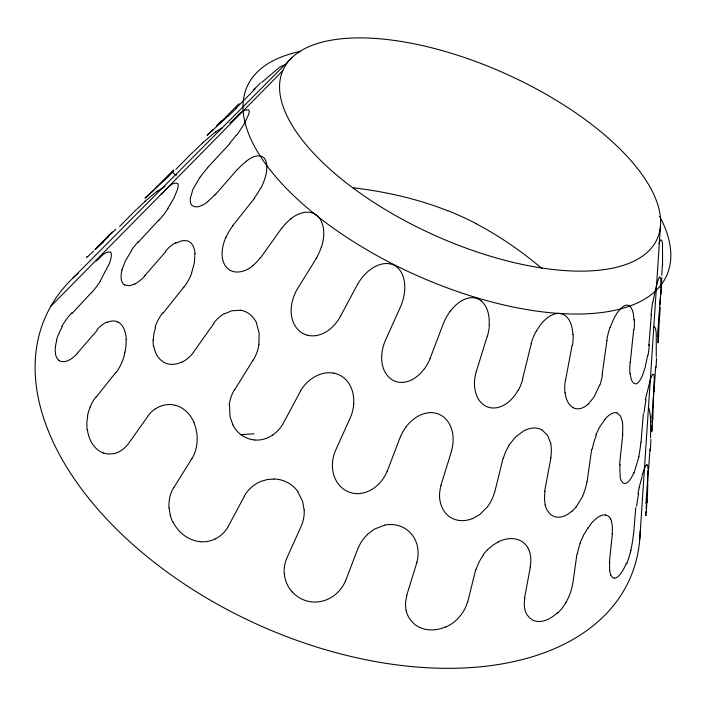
<?xml version="1.0" encoding="UTF-8"?>
<svg xmlns="http://www.w3.org/2000/svg" width="706" height="706" viewBox="0 0 706 706"><rect width="100%" height="100%" fill="white"/><g stroke="black" fill="none" stroke-linecap="round" stroke-linejoin="round"><path stroke-width="1.06" d="M651.567 425.206L651.876 431.745M489.214 324.663C489.585 316.156 487.908 306.457 481.024 300.721M657.851 335.359L658.018 342.798L658.168 342.11A15.753 0.512 -88.8 0 0 658.53 336.974L659.466 313.914M650.579 437.738L650.623 419.946M660.851 287.774L660.834 279.399L659.863 276.858A14.482 1.906 -78.5 0 0 658.098 280.053L655.539 288.975L652.918 302.239M647.781 484.466L647.164 502.504M652.768 419.885L653.412 402.102M353.688 403.911C354.315 395.078 351.906 385.591 345.446 379.237A21.912 20.889 44.6 0 0 333.638 373.103M656.28 356.512L656.245 333.417A16.626 2.745 -88.2 0 0 655.186 327.805L654.268 326.613L653.474 326.887M662.563 265.474L662.502 243.852A12.32 1.986 -88.2 0 0 661.654 240.269C660.128 238.663 659.369 242.661 658.998 243.641M153.22 339.974L153.926 333.453L155.655 326.975M332.561 461.953C331.794 469.825 333.691 478.121 338.642 484.387A23.925 23.36 -4.6 0 0 359.654 493.6M639.768 539.225L660.472 226.044M648.373 472.376L649.997 448.972M645.964 503.643L647.676 479.003M651.938 417.74L653.8 391.018M653.985 391.468L655.724 366.299M658.336 325.775L660.322 297.244M659.995 304.683L661.866 277.635M633.626 533.824L635.753 507.614M641.074 441.806L643.351 413.654M648.955 344.351L651.373 314.505M648.938 344.607L648.849 345.569M633.617 533.948L633.564 534.521M641.048 442.044L640.977 442.953M229.529 405.138L230.015 416.619L232.954 425.012M619.55 465.025L622.648 435.293M622.771 434.075L622.666 435.152M630.273 362.337L633.538 331.043M633.661 329.755L633.564 330.77M609.393 562.276L612.376 533.639M258.908 344.201L259.146 332.994L256.446 323.154M190.311 198.333L192.879 189.49L199.816 177.356M576.961 553.981L572.707 584.224M606.966 340.442L602.183 374.374M591.672 449.316L587.083 481.792M544.635 491.288L550.706 458.971M550.936 457.647L550.733 458.812M565.541 380.234L572.098 345.305M647.596 355.683L645.116 367.482L642.363 375.742A20.297 6.972 -80 0 1 635.832 383.905C631.076 383.393 630.776 377.048 630.176 373.368M524.558 597.867L530.48 566.344M87.694 415.913L86.829 422.832L87.067 429.645M530.241 567.65L530.33 567.165M645.302 399.799L650.341 379.722M638.93 456.694L633.935 473.311M124.353 354.35L124.865 352.162M639.098 487.714L641.992 476.877M630.449 552.383L630.952 550.362M475.765 569.301L467.787 601.671M531.256 343.743L522.493 379.228M503.131 458.079L494.641 492.444M416.955 562.294L406.674 595.449M440.923 485.331L451.637 450.755M476.276 371.603L487.299 336.047M321.601 246.8C324.257 238.046 325.087 227.897 320.445 219.645A18.003 15.329 -83.1 0 0 313.455 213.318M121.917 269.948L125.28 261.176L131.616 250.506M628.711 558.384L626.69 563.944M248.583 114.584L244.32 123.753L236.589 135.455M599.57 385.061L594.231 396.684L588.354 404.017M610.178 327.566C612.949 320.021 616.347 312.149 622.657 306.872A17.218 8.004 -68.3 0 1 628.022 305.23C633.494 307.631 633.441 314.964 633.962 320.047M191.511 273.248L194.388 262.888L194.9 253.586M430.086 358.445L443.474 323.295A54.15 52.209 -29.4 0 1 450.34 311.037M400.337 436.837L387.285 471.087M358.295 547.494L345.569 580.879M108.406 265.341L100.261 280.935M225.911 237.207C222.972 243.994 221.181 251.601 222.566 258.978A22.945 17.421 -66 0 0 234.551 271.854C241.258 272.825 247.859 269.842 252.986 265.721M595.846 434.781L599.597 427.139L604.971 419.426M58.598 334.52L59.445 332.597M582.724 496.203L575.99 507.217M260.796 188.414C264.609 180.71 267.795 172.017 266.524 163.289A17.288 10.255 -67.4 0 0 263.179 157.156C257.558 153.705 250.93 157.844 246.279 161.136M340.619 315.979L357.651 284.13M340.539 316.138L339.913 317.268A45.652 43.64 79 0 1 332.888 326.481C326.454 333.153 316.694 337.6 307.384 335.2M583.377 535.342L587.895 528.035M244.514 495.974L228.153 526.579M300.474 391.203L283.185 423.494A38.777 36.686 69.1 0 1 272.719 435.064M518.23 389.933C513.747 398.175 506.484 405.791 496.971 407.689A20.695 18.382 -56.3 0 1 485.146 405.853C477.918 401.67 474.767 393.004 474.556 385.008M234.542 389.986L252.836 360.528M253.569 359.31L252.924 360.387M536.481 330.929C540.778 323.507 546.85 316.059 555.463 313.738A17.456 13.308 -56 0 1 563.67 314.594C570.589 318.477 572.469 327.178 572.822 334.503M316.835 257.54L316.173 258.652M173.835 487.617L191.838 458.635M316.076 258.793L297.252 289.107A44.178 40.348 -87.2 0 0 292.16 302.044C290.051 310.746 290.969 320.683 296.538 327.963A21.612 20.518 -85 0 0 307.384 335.209M565.894 602.756L562.073 608.351L557.678 613.214M167.825 208.464L173.844 198.218L177.356 189.843A19.256 5.021 -58.4 0 0 177.947 183.666C171.62 180.692 165.742 191.008 161.118 194.018M508.611 445.627L515.548 436.952L523.667 430.934A24.639 18.241 -51.6 0 1 542.349 430.122M147.783 416.443L128.58 443.421A31.717 24.269 -81.8 0 1 117.567 452.493A32.061 24.101 -79.5 0 1 114.019 453.614L108.574 454.073L103.297 453.049M281.685 228.162L260.585 257.787M213.786 323.648L193.365 352.312M162.892 313.376L183.198 287.845M184.028 286.786L183.295 287.721M232.751 225.638L253.86 199.11M254.725 198.007L253.966 198.977M95.919 397.452L115.722 372.574M424.403 368.682C418.967 376.113 410.618 382.564 401.017 382.44A17.729 17.482 -9.6 0 1 390.903 378.981C383.367 373.315 380.958 363.14 381.814 354.138A48.211 47.346 17.3 0 1 385.255 340.663L400.77 306.263A53.356 52.509 40.1 0 0 404.097 294.94C405.615 286.054 404.944 275.834 398.74 268.774A15.814 15.391 51 0 0 390.144 263.85C381.169 262.191 372.441 267.089 366.158 273.107A50.779 49.367 71.4 0 0 357.704 284.156M487.705 506.608L479.736 514.603L472.252 518.786M450.402 311.081C455.67 304.26 463.18 297.782 472.243 297.632A15.029 14.146 -32.2 0 1 481.015 300.73M406.091 426.795C411.827 419.258 420.397 413.089 430.13 412.648M216.107 193.788L237.454 169.299M145.365 275.031L165.866 251.504M215.815 194.124L215.127 194.909M145.189 275.225L144.527 275.975M97.137 330.408L77.298 353.176M137.988 242.511L158.982 219.884M91.612 292.399L72.065 313.446M207.67 167.507L229.803 143.671M119.658 226.423L135.79 210.044M175.865 169.361L193.303 151.658M50.823 306.263L282.771 70.688M112.28 231.886L94.869 249.5M239.034 103.632L219.178 123.718M236.095 108.212L254.99 89.027M229.874 122.985C235.469 119.155 241.381 108.503 248.927 109.977A14.164 3.927 -56.8 0 1 248.6 114.566M155.002 188.661L173.57 169.872L172.643 172.343L174.709 174.382L176.597 175.044M72.842 278.129L292.196 57.371M96.272 260.999C100.296 258.069 104.691 250.656 110.41 252.192M213.388 129.463L207.087 135.323L227.606 116.499M261.697 82.452L279.311 67.52A14.473 2.912 -42.5 0 1 283.962 65.234L284.739 65.261M148.878 194.662L144.986 198.148L168.902 176.147M487.511 549.683L492.735 545.341A32.776 23.819 -48 0 1 498.277 542.129M202.445 142.877L215.851 131.695M652.794 374.321C654.974 373.633 653.95 378.584 654.285 379.89M367.252 534.504L374.471 529.094L384.567 525.229M144.801 201.457L157.5 190.911M104.559 240.578L101.708 243.129M207.882 201.695C203.628 204.749 197.133 209.197 192.067 205.428A19.839 9.39 -55.5 0 1 190.346 198.307M290.925 218.675C297.129 213.892 305.707 210.167 313.446 213.327M272.675 435.011C267.406 438.62 260.929 440.562 254.522 440.014M175.732 243.199L182.554 240.57L187.266 240.808A24.295 13.996 -70.5 0 1 195.05 253.489M224.649 313.773L231.753 310.781L240.534 310.261M134.89 283.865L129.719 285.718L124.574 285.003M182.536 361.763L177.259 363.802L171.955 364.437A30.332 22.901 -71.4 0 1 165.442 363.06A29.617 22.327 -69.6 0 1 153.749 346.064M646.952 464.945L647.684 465.457L648.064 468.916M162.442 405.588L164.286 405.103A35.221 28.346 -89.5 0 1 169.881 404.538A34.47 27.728 87.9 0 1 175.344 405.35M359.645 493.538C367.544 492.814 374.771 488.517 380.005 482.692A42.536 40.604 -11.9 0 0 387.241 471.078M240.878 434.64L254.054 433.828M273.928 479.039L267.53 479.489L261.211 481.28A36.527 34.444 52.6 0 0 255.36 484.334A37.189 35.071 55.6 0 0 244.391 495.894M353.15 187.752C385.432 191.653 417.458 198.748 447.728 210.776M333.638 373.112C324.839 371.515 315.785 375.01 309.131 380.719A42.881 41.098 61 0 0 300.394 391.159M614.547 578.267L612.473 577.464L610.814 575.346M617.106 413.036L620.495 415.993L622.507 422.003M533.409 620.45L529.632 617.962L526.702 614.255A31.355 20.28 -59.5 0 1 524.593 607.831A31.223 20.465 -58.1 0 1 524.858 597.805M476.179 223.811C499.76 236.122 521.69 251.442 542.04 268.545M573.034 407.591C567.88 404.564 565.815 398.36 565.127 392.739M542.314 430.175L547.662 435.514L550.821 443.615M297.65 491.535L302.592 501.278L304.162 510.12M527.912 547.821L529.376 550.918M610.593 518.769L611.502 520.922M544.997 504.94L546.823 509.723L549.568 513.491A29.678 19.238 -66.3 0 0 553.027 516.007A28.999 18.594 -67.6 0 0 571.816 511.215M619.93 476.603L621.006 480.089L622.56 482.41A27.781 9.452 -77.8 0 0 624.448 483.416A26.193 8.675 -78.7 0 0 633.794 472.835M170.27 515.142L169.113 507.967M236.325 135.075A45.811 16.185 -55.8 0 1 229.724 143.115M199.93 177.488A42.96 16.397 -56.9 0 1 207.714 167.754M214.986 194.529A41.01 20.906 -60.8 0 1 207.864 201.298M237.543 169.511A47.011 25.69 -61.4 0 1 246.297 161.347M260.479 188.228A45.449 29.979 -65.7 0 1 254.495 197.715M226.017 237.26A42.36 29.299 -67.9 0 1 232.856 225.779M260.408 257.602A42.069 33.244 -73.1 0 1 252.898 265.535M281.791 228.267A47.593 39.236 -74 0 1 290.978 218.781M321.406 246.729A47.99 42.837 -81.3 0 1 316.676 257.425M430.148 358.471A49.994 48.626 -14.7 0 1 424.5 368.744M489.364 324.663A51.953 48.485 -42.6 0 1 487.467 336.082M474.458 385.026A45.784 41.557 -45.4 0 1 476.215 371.594M522.714 379.254A44.707 37.886 -53.7 0 1 518.469 390.047M531.124 343.725A47.752 39.201 -57.5 0 1 536.348 330.858M573.131 334.397A47.496 34.885 -62.5 0 1 572.434 345.278M564.976 392.81A41.319 28.805 -63.2 0 1 565.4 380.243M588.336 403.973A22.521 14.791 -69.7 0 1 572.998 407.671M602.527 374.295A41.822 24.436 -68 0 1 599.923 385.132M606.754 340.486A44.293 24.507 -69.8 0 1 609.975 327.513M634.359 319.633A45.828 19.441 -73.6 0 1 634.112 329.481M630.008 373.589A39.465 15.444 -74.2 0 1 630.079 362.478M649.282 345.049A41.539 10.528 -78.4 0 1 648.029 355.489M651.117 314.841A43.834 10.105 -79.3 0 1 652.671 302.309M661.381 285.224A47.187 4.298 -83.1 0 1 660.975 294.146M657.63 336.638A40.339 3.018 -83.7 0 1 658.063 326.94M659.766 315.608A44.054 2.48 -88.1 0 1 660.207 307.331M662.378 264.724A46.314 3.036 -88.3 0 1 661.796 275.358M253.383 90.05A42.448 4.545 -41.9 0 1 260.532 82.964M236.325 108.247A39.88 3.848 -41.9 0 1 228.073 116.314M221.41 120.92A41.301 1.659 -46.5 0 1 216.239 126.118M254.522 439.97A28.425 26.678 86.3 0 1 240.922 434.561M240.852 434.675A29.025 27.287 89.3 0 1 232.927 425.03M447.754 210.626A152.514 75.339 24.9 0 1 476.268 223.678M640.183 530.877A320.197 193.965 24.3 0 1 254.981 623.327A320.197 193.965 24.3 0 1 78.304 273.16M659.731 216.415A230.068 102.582 24.3 0 1 557.316 313.314A230.068 102.582 24.3 0 1 287.104 189.146A230.068 102.582 24.3 0 1 300.632 51.397M153.943 189.958A34.594 1.694 -47.1 0 1 147.863 195.836M173.808 170.967A33.5 2.665 -42 0 1 167.94 176.615M194.221 151.049A34.903 3.159 -41.8 0 1 202.869 142.771M215.657 132.066A19.759 3.848 -41.9 0 1 222.416 127.901M656.571 358.074A38.442 2.912 -88.8 0 1 655.971 367.791M653.279 401.458A36.509 2.365 -88.6 0 1 653.906 390.277M652.618 417.458A20.845 0.582 -88.6 0 1 651.894 430.987M651.991 422.735A34.206 2.136 -84 0 1 652.415 415.596M654.056 381.196A38.601 2.965 -83.4 0 1 653.535 391.442M650.367 379.501A19.689 2.339 -77.6 0 1 652.821 374.215M644.11 412.569A36.509 7.334 -78.8 0 1 645.999 399.728M640.739 443.28A34.665 8.013 -77.9 0 1 638.753 456.711M620.318 475.976A33.526 12.214 -73.7 0 1 620.15 464.539M622.357 422.223A37.965 15.144 -72.5 0 1 622.524 434.252M604.945 419.285A24.136 10.731 -66.3 0 1 617.141 412.948M592.299 449.131A37.206 19.371 -67.7 0 1 596.42 435.02M586.88 481.854A35.291 19.591 -65.9 0 1 582.591 496.142M575.946 507.146A29.881 18.762 -66.7 0 1 571.886 511.409M545.27 504.755A35.318 23.651 -61.2 0 1 545.094 491.217M550.706 443.686A39.686 28.072 -59.5 0 1 550.751 457.673M503.422 458.115A40.33 32.176 -53.1 0 1 508.885 445.777M494.5 492.435A37.921 31.108 -49.3 0 1 487.634 506.555M472.208 518.636A27.472 23.986 -50.8 0 1 448.292 515.839C442.644 511.02 439.706 503.625 439.547 496.292A39.474 35.123 -40.3 0 1 441.065 485.349M451.531 450.737A43.516 39.668 -36.9 0 0 452.908 435.425C452.158 427.898 448.628 420.299 442.212 415.993A20.739 19.088 -23.4 0 0 430.139 412.622M400.417 436.864A45.828 43.516 -21.8 0 1 406.171 426.856M332.517 461.953A41.486 40.26 17.5 0 1 335.376 450.852L350.503 417.308A44.796 43.595 30 0 0 353.724 403.92M229.185 405.076A37.789 34.179 85.5 0 1 234.357 389.853M259.031 344.228A40.357 35.803 -88.6 0 1 253.657 359.372M240.543 310.234A25.478 21.242 -89.1 0 1 256.596 323.048M213.512 323.357A40.013 32.688 -80.7 0 1 224.543 313.482M193.444 352.4A35.829 28.081 -78.3 0 1 182.572 361.887M153.484 346.187A30.305 22.557 -69.6 0 1 153.078 340.001M155.17 326.79A36.05 24.895 -71.5 0 1 162.627 313.005M191.688 273.319A38.142 25.142 -69.1 0 1 184.142 286.945M165.654 250.895A39.174 21.409 -64.8 0 1 175.759 242.582M144.58 276.178A34.709 17.65 -63.4 0 1 134.864 284.068M124.583 284.986A26.078 12.223 -57.4 0 1 122.059 269.886M131.422 250.206A36.491 13.899 -58.6 0 1 137.944 242.087M167.993 208.614A38.098 13.652 -57.4 0 1 159.009 220.193M93.642 250.974A29.846 1.412 -47.3 0 1 87.844 256.437M87.712 256.499A27.516 0.768 -45.6 0 1 86.741 257.258M86.679 257.302A26.704 0.574 -44.3 0 1 86.829 256.984M95.46 249.465A27.128 0.556 -42.9 0 1 103.544 241.84M108.556 236.81A27.975 0.953 -42.1 0 1 104.726 240.269M115.89 229.221A28.69 1.694 -42 0 1 107.771 236.784M136.611 209.488A29.837 2.595 -41.6 0 1 145.145 201.378M157.209 191.555A25.354 4.88 -41.6 0 1 164.957 186.428M648.461 407.591A21.771 3.583 -88.7 0 1 650.561 420.088M650.914 439.256A32.626 2.489 -89.1 0 1 650.244 450.702M647.64 483.91A31.214 1.933 -88.8 0 1 648.302 471.008M646.943 499.16A25.645 0.891 -88.8 0 1 646.184 513.209M646.167 515.521A26.952 1.156 -88.4 0 1 645.937 515.098M645.937 515.309A27.508 1.156 -86.7 0 1 645.778 513.994M645.787 514.056A28.063 1.315 -85.4 0 1 645.734 511.7M646.211 508.735A29.546 1.633 -84.2 0 1 646.705 500.086M647.879 469.993A32.944 2.418 -83.1 0 1 647.455 479.339M642.045 475.844A25.813 2.771 -77.5 0 1 646.987 464.769M637.95 493.679A31.223 5.321 -78.1 0 1 639.212 487.846M636.644 506.167A31.461 5.851 -78.1 0 1 638.639 493.635M633.326 534.883A30.19 6.681 -77.2 0 1 630.793 550.327M630.343 552.321A29.793 8.225 -76.8 0 1 628.631 558.234M626.381 563.07A32.635 10.546 -77.9 0 1 614.582 578.126M610.893 575.169A29.581 10.255 -73.4 0 1 609.631 570.51M609.763 570.324A29.458 10.511 -72.2 0 1 609.781 561.923M611.387 521.125A32.732 12.558 -71.2 0 1 612.137 533.842M610.54 518.857A32.538 13.582 -67.5 0 0 608.696 516.465A31.752 13.388 -65.7 0 0 605.448 515.045M590.269 524.567A31.038 13.061 -64.4 0 1 605.483 514.965M587.948 528.159A32.202 14.094 -64.5 0 1 590.357 525.008M580.032 543.346A33.085 16.264 -65.7 0 1 583.562 535.492M577.367 553.822A32.255 16.485 -65.6 0 1 580.208 543.382M572.54 584.286A31.02 16.617 -64 0 1 567.906 598.741A31.391 17.685 -63.5 0 1 565.824 602.695M557.466 612.649A36.359 22.76 -65.5 0 1 533.427 620.415M529.271 550.998A34.479 23.642 -56.6 0 1 530.303 566.371M527.885 547.847A34.594 24.613 -51.7 0 0 524.893 543.92A33.685 24.048 -49.5 0 0 521.081 541.052A31.841 22.689 -47.8 0 0 498.224 541.837M483.028 554.907A34.788 26.457 -49.2 0 1 487.581 549.762M476.232 569.318A35.079 27.049 -49.3 0 1 483.416 555.172M467.628 601.662A33.464 26.696 -45.7 0 1 457.126 619.321A33.641 27.949 -45 0 1 451.637 623.804A34.294 28.99 -45.8 0 1 445.504 627.175M445.424 626.91A34.576 29.626 -47 0 1 414.669 624.342L410.46 619.93L408.289 616.444A32.9 28.478 -39.2 0 1 406.179 610.646M406.206 610.637A34.62 30.12 -36.8 0 1 406.894 595.485M416.875 562.285A37.859 33.738 -32.4 0 0 417.617 547.362C416.487 540.708 412.878 534.468 407.565 530.285A27.64 24.807 -19 0 0 384.549 525.123M358.419 547.538A39.518 36.844 -17.5 0 1 367.394 534.627M345.516 580.861A37.18 34.894 -9.6 0 1 336.418 593.622C331.361 598.15 324.91 601.115 318.168 601.9A29.873 28.92 -3.2 0 1 292.346 591.937M292.231 592.034A31.92 30.923 1.1 0 1 288.339 586.615A32.873 31.735 6.4 0 1 285.639 580.367A33.897 32.617 12.1 0 1 284.341 573.722M284.227 573.722A36.156 34.709 17.1 0 1 286.83 558.093L301.488 525.599A38.742 37.25 27.9 0 0 304.207 510.12M273.928 478.995A29.193 27.313 41.8 0 1 297.826 491.411M228.179 526.605A34.232 31.894 64.8 0 1 215.268 538.952M215.251 538.916A33.367 30.887 72.1 0 1 208.976 541.114L206.779 541.537A33.906 31.355 77.8 0 1 200.08 541.696M200.08 541.652A36.059 33.385 81.7 0 1 172.996 521.849M172.723 521.999A35.15 32.202 82.4 0 1 170.208 515.159M168.999 507.976A33.394 29.784 81.3 0 1 169.59 498.621M169.484 498.595A33.42 29.467 81.8 0 1 173.711 487.519M191.926 458.706A35.221 30.658 86.6 0 0 197.133 440.773A35.362 30.049 87.8 0 0 197.089 436.07A34.691 28.946 87.7 0 0 196.047 429.142A33.826 27.71 87 0 0 193.921 422.744M175.353 405.279A32.961 26.625 86.2 0 1 194.106 422.629M155.488 408.845A35.627 28.469 -85.9 0 1 162.433 405.526M147.616 416.24A34.744 27.525 -84 0 1 155.461 408.756M103.314 452.978A37.197 27.543 -72.6 0 1 87.376 429.522M87.509 415.896A31.982 21.789 -74.2 0 1 90.174 407.168M90.033 407.08A31.761 21.118 -74.1 0 1 95.76 397.187M124.521 354.368A33.244 21.374 -71.9 0 1 115.846 372.794M124.997 352.162A33.561 19.733 -71.8 0 0 125.968 345.613A32.82 18.603 -72.5 0 0 126.065 339.498M118.061 322.095A31.285 17.271 -73.3 0 1 126.268 339.365M118.026 322.183A32.149 17.588 -71.9 0 0 114.672 321.08A33.067 18.012 -70.1 0 0 110.904 321.195A33.835 18.188 -68.3 0 0 106.888 322.545M96.925 329.667A33.844 17.95 -67.3 0 1 106.95 322.033M77.36 353.45A30.561 15.082 -65.3 0 1 65.243 361.49M65.252 361.437A31.117 14.508 -62.1 0 1 61.766 361.56A31.929 14.72 -60.4 0 1 58.872 360.413M58.925 360.325A32.582 15.011 -58.9 0 1 56.851 340.08M56.392 340.257A30.755 13.388 -59.1 0 1 58.457 334.538M59.304 332.597A30.455 12.329 -59.8 0 1 62.26 326.86M61.74 326.569A31.558 12.046 -59.9 0 1 72.056 312.546M100.393 281.05A32.9 11.428 -58.6 0 1 91.612 292.681M110.471 252.104A25.381 6.345 -59.4 0 1 108.75 265.077M339.577 177.471A205.234 88.241 24.3 0 0 655.583 242.061A205.234 88.241 24.3 0 0 415.128 44.019A205.234 88.241 24.3 0 0 339.577 177.471"/></g></svg>
